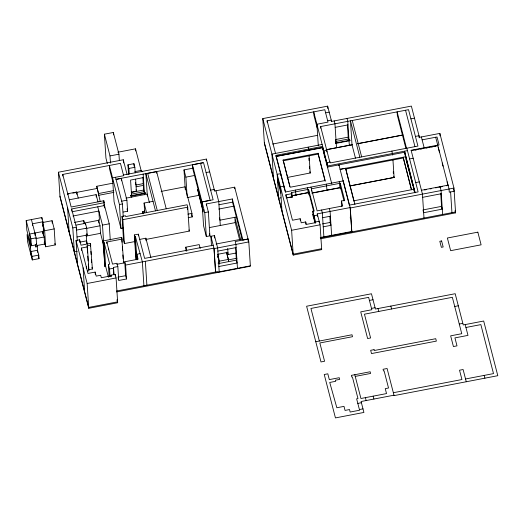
<?xml version="1.0" encoding="UTF-8"?>
<svg xmlns="http://www.w3.org/2000/svg" width="524" height="524" viewBox="0 0 524 524"><rect width="100%" height="100%" fill="white"/><g stroke="black" fill="none" stroke-linecap="round" stroke-linejoin="round"><path stroke-width="0.79" d="M136.286 259.76L134.792 236.645L135.388 236.527L142.371 261.862L143.917 285.77L146.897 285.207L145.351 261.293L213.943 248.121L215.613 272.513L250.361 265.838L248.815 241.924L234.673 187.173L214.617 191.024L206.371 159.08L123.461 175.009M107.341 163.534L105.94 158.104L104.394 134.19L113.341 132.474L118.948 154.207L119.361 160.58M285.488 191.987L343.272 180.885L350.268 207.995L351.814 231.903L350.156 207.57L317.262 213.89L320.085 224.816L321.69 249.614L293.224 255.077L264.384 143.399L262.779 118.607L327.644 106.143L331.587 121.417L411.366 106.09L419.429 137.327L439.859 133.404L453.974 188.07L455.579 212.862L320.583 238.8M267.214 122.406L267.109 120.815L324.815 109.732L328.011 122.105L316.902 124.24L318.291 145.757M117.867 152.222L135.533 148.829L141.362 171.42M325.614 112.811L329.19 112.123M110.466 163.095L110.001 155.923L118.948 154.207M111.232 276.698L111.134 275.152L115.162 274.38L116.079 277.943L117.684 302.741L88.759 308.295L60.018 197.017L58.413 172.219L123.278 159.761L127.037 174.322M327.67 120.775L331.247 120.088L331.351 121.686M62.847 176.025L62.742 174.433L120.448 163.344L123.644 175.717L112.536 177.852L114.081 201.766L120.972 228.444L123.212 228.019M320.734 128.157L320.636 126.566L408.537 109.68L417.936 146.078L330.48 162.879L330.264 162.034L326.832 162.695L326.989 165.086M128.57 174.394L127.954 164.831L133.921 163.685L134.851 167.307L135.218 172.887M335.177 127.358L348.001 124.895M129.251 174.034L128.891 168.453L134.851 167.307M272.67 144.041L317.544 135.336M134.884 171.61L141.591 170.32L141.991 171.846M410.901 118.85L414.484 118.169M116.04 179.287L202.939 162.768M116.079 179.457L121.299 178.448L126.913 200.181L127.62 211.198L123.153 212.056M147.342 196.042L145.901 173.726L156.637 171.662L166.226 208.788M202.238 205.369L192.642 168.211L192.419 164.759L203.535 162.656L213.124 199.782L202.015 201.91L203.561 225.824L206.325 236.534L209.901 235.846L208.356 211.932L206.299 203.967L232.322 198.969L242.926 240.051M335.406 139.6L348.231 137.137L348.977 140.032L349.724 139.895L349.849 140.694L335.53 143.445L335.412 142.639L336.159 142.502L335.563 140.203M100.254 201.629L96.724 186.282L112.784 183.197M185.273 189.57L184.003 169.9L193.48 168.08M335.877 141.415L348.696 138.952M322.122 144.46L271.949 154.102L273.495 178.009M67.734 193.749L76.681 192.026L78.24 198.065M67.262 194.181L68.86 193.873M72.862 193.107L96.868 188.496M349.816 140.255L335.504 143.006L335.53 143.445M276.128 156.938L276.024 155.346L322.62 146.393L322.817 149.405M322.457 147.755L276.096 156.407L322.692 147.454L327.742 167.012L405.124 152.15M143.458 183.583L135.998 185.018L135.408 182.725M206.089 172.553L209.672 171.865M326.157 149.707L352.547 144.637M357.316 143.727L402.891 134.969M113.865 192.387L98.709 195.295L98.591 193.526L113.747 190.612M326.183 149.792L352.554 144.729M357.348 143.805L402.897 135.054M187.094 196.028L185.869 177.145L194.561 175.475M136.116 186.786L143.569 185.358M69.292 199.782L96.115 194.633L97.988 201.878M283.124 159.997L318.094 153.283L325.129 180.525L290.158 187.245L283.124 159.997L289.811 186.485M283.176 160.796L318.147 154.076L318.094 153.283M415.44 136.417L419.017 135.729L419.154 137.858M131.183 192.216L136.397 191.214L135.624 179.26M131.662 192.347L143.681 190.042L142.856 177.289M144.1 191.673L131.282 194.135L131.563 195.223L130.817 195.367L130.935 196.173L145.253 193.422L145.128 192.616L144.382 192.76L143.681 190.042M104.656 207.949L103.818 200.758L71.159 207.026L62.742 174.433M130.935 196.173L130.908 195.727L145.22 192.976L145.128 192.616M130.843 195.812L131.59 195.668L131.694 197.26M144.414 193.205L145.253 193.422M422.115 139.849L437.029 136.987L439.073 144.893L411.111 150.264L422.442 194.129L423.988 218.036M126.029 198.164L147.218 194.09L149.438 202.677M161.15 191.417L185.096 186.819L191.954 213.379L192.184 216.923L188.188 217.689M71.762 210.556L71.657 208.958L104.315 202.683M121.692 201.183L126.913 200.181M30.294 243.588L26.816 230.128L26.2 220.565L41.835 217.558L42.929 221.783L43.544 231.346L29.678 234.025L31.04 255.103M71.84 211.794L104.499 205.519L109.221 223.814L110.269 240.025M120.972 228.444L119.426 204.537L122.406 203.96L115.516 177.282M327.775 167.549L327.677 165.951L407.449 150.624M411.13 150.578L437.769 145.77M415.067 150.133L416.632 149.831M420.549 149.078L422.115 148.777M426.025 148.03L429.942 147.277M431.507 146.975L435.418 146.222M42.929 221.783L32.508 223.787L32.612 225.379M72.934 216.019L98.859 211.041L99.449 220.159L83.735 223.178M210.628 190.12L214.205 189.433L214.296 190.847M42.536 222.536L52.079 220.702L54.195 228.909L55.236 244.937L45.693 246.771L44.344 241.551M144.703 212.613L144.087 203.043L153.028 201.327M287.132 177.505L310.228 172.979M187.192 197.6L199.048 195.328M354.918 204.38L345.591 168.276L340.076 169.337L405.687 156.728L405.74 157.528L404.829 154.004M345.729 169.056L403.342 157.986M74.428 222.425L83.788 220.63L84.587 223.722M409.591 158.923L413.167 158.235M142.875 213.314L142.764 211.539L144.997 211.113M45.693 246.771L44.651 230.743L54.195 228.909M76.098 225.104L85.458 223.309L86.709 228.137L87.154 235.047L77.015 236.992M134.792 241.571L124.404 243.562L123.566 240.306L122.02 216.392L125.446 215.737L125.668 216.582L187.101 204.779L187.723 207.19L189.269 231.104L146.006 239.416M77.211 251.297L74.349 251.847L72.803 227.94L76.386 227.252L71.657 208.958M124.404 243.562L122.858 219.654L187.723 207.19M36.143 237.85L36.588 244.76L31.368 245.763L30.923 238.852L36.143 237.85L31.42 219.556M86.709 228.137L76.57 230.082L76.209 228.706M103.542 241.315L102.488 225.104L109.221 223.814M85.903 228.51L100.045 225.798L98.643 220.362M35.959 238.558L44.14 236.986L42.739 231.549L42.896 233.914M218.953 204.76L232.525 202.153L232.322 198.969M291.803 195.865L291.593 192.59L308.577 189.328L314.158 210.936L312.815 211.198L313.175 216.772M341.786 206.587L341.425 201.013L344.7 200.378L340.279 183.236L311.407 188.784L311.564 191.175M286.012 196.415L285.908 194.823L291.875 193.677L291.593 192.59M187.965 214.146L191.954 213.379M218.77 209.056L234.045 206.122M280.864 197.823L278.716 198.236L277.17 174.322L280.746 173.634L280.851 175.232M206.325 236.534L204.779 212.62L208.356 211.932M292.51 195.727L308.787 192.603M37.165 245.494L44.599 244.066L44.14 236.986M86.395 236.042L100.536 233.324L100.045 225.798M286.111 197.921L292.071 196.775L291.789 195.688L308.774 192.426L313.758 211.722M311.682 193.035L340.554 187.487L343.986 200.915M287.611 197.81L292.084 196.952M312.494 193.055L340.561 187.664M350.039 185.863L394.087 177.4M350.045 185.948L394.087 177.492L392.948 159.866M35.756 246.83L37.289 246.725L36.47 243.562M77.591 264.404L76.046 240.496L79.628 239.809L81.017 245.206L90.416 243.398L92.394 269.002L88.667 269.716M79.576 242.193L86.591 240.844L87.482 244.289M104.924 266.592L103.379 242.684L104.119 242.54L105.665 266.447L104.924 266.592L102.94 240.994L121.725 237.385L123.71 262.983L116.8 264.312M135.873 258.876L134.327 234.962L138.356 234.189L144.604 258.398L213.196 245.219M236.835 216.929L219.956 220.172L219.353 217.853M415.702 182.588L419.279 181.9M32.056 256.387L38.769 255.096L37.518 250.269L30.811 251.559L32.056 256.387L32.285 259.93L38.999 258.64L38.769 255.096M87.587 252.981L87.122 245.808L90.849 245.088M106.909 243.621L106.804 242.023L122.164 239.075M81.593 250.426L81.436 248.035L87.403 246.889L87.122 245.808M139.921 239.357L145.888 238.21L150.899 257.612M209.404 227.58L235.571 222.549M353.988 200.777L414.084 189.23L414.137 190.029M421.44 190.264L448.059 185.149M424.591 189.97L426.156 189.675M430.073 188.922L431.638 188.62M435.555 187.867L437.121 187.566M438.686 187.264L442.597 186.511M446.514 185.765L448.079 185.463M349.521 205.094L418.113 191.915L406.827 148.213M350.268 207.995L453.974 188.07M317.577 215.095L314 215.783L314.308 220.565M312.815 211.198L315.762 222.602L306.337 224.41L305.702 221.934L301.228 222.798L300.18 218.75L292.471 220.231L285.908 194.823M211.506 245.848L210.89 236.285L214.467 235.597L217.65 247.911L219.196 271.825M422.645 197.319L441.287 193.736M322.646 217.696L330.402 216.209M137.177 259.832L136.816 254.251L140.098 253.623M315.586 221.94L319.168 221.252L319.26 222.7M186.066 251.114L185.81 247.177L199.231 244.597L200.22 248.442M109.136 276.364L108.363 264.41L109.699 264.148L104.119 242.54M216.026 244.014L242.645 238.964M106.804 242.023L112.509 264.116L116.983 263.258L117.841 266.572L118.738 280.478L126.494 278.984L125.636 275.67L124.738 261.771L138.094 259.203L136.816 254.251M322.489 223.918L330.238 222.431L330.991 225.327L323.236 226.82M293.224 255.077L291.619 230.285L320.085 224.816M242.913 240.005L248.062 239.016L248.225 241.453M248.075 239.062L235.171 241.538L235.911 244.407L237.457 268.314M87.456 271.091L88.949 270.803L87.403 246.889M113.832 274.602L113.367 267.43L117.841 266.572M126.494 278.984L125.596 265.085L145.351 261.293M215.613 272.513L214.067 248.599L248.815 241.924M110.047 276.718L109.542 268.995L113.57 268.223L113.367 267.43M111.134 275.152L111.304 275.821L101.315 277.74L100.673 275.264L96.206 276.122L95.158 272.08L87.999 273.449L81.436 248.035M422.927 209.947L441.562 206.364L442.282 209.142L423.641 212.724L423.104 210.641M217.853 251.101L236.121 247.59M217.512 254.35L227.947 252.339M227.547 252.444L228.091 254.553L235.78 253.079M320.262 237.523L351.709 231.477M320.524 237.916L455.52 211.978L455.114 210.393M117.88 277.163L125.636 275.67M88.759 308.295L87.154 283.497L116.079 277.943M219.654 264.155L219.458 261.142L228.405 259.426L226.532 252.182M236.894 258.247L228.431 259.871L226.551 252.581M218.108 263.644L236.376 260.133L235.59 247.97M218.849 266.513L237.117 263.002L236.37 260.101M321.631 248.723L293.165 254.192L264.325 142.515M116.479 291.043L217.401 271.655M116.57 291.92L250.289 266.231L250.23 265.347M369.433 300.435L373.016 299.748M371.49 308.4L375.073 307.712M454.727 306.474L458.304 305.793M315.769 341.727L352.004 334.764L352.508 336.696L319.85 342.971L324.572 361.259L320.996 361.946L306.606 306.232L371.47 293.767L375.413 309.042L455.186 293.715L463.249 324.952L483.685 321.029L497.8 375.695L394.094 395.613L387.092 368.51L383.07 369.282L383.502 370.979L384.099 370.861L388.526 388.002L385.245 388.638L386.522 393.583L360.938 398.502L354.794 374.719M459.266 324.042L462.836 323.36M465.941 327.474L480.855 324.611L493.503 373.605L465.548 378.976M355.233 376.409L370.592 373.455L370.154 371.765L351.368 375.374L351.801 377.064L352.397 376.953L357.977 398.561L356.634 398.823L359.582 410.226L350.163 412.034L349.521 409.558L345.047 410.423L344.006 406.375L336.847 407.751L329.734 382.448L335.694 381.302L335.412 380.214L339.663 379.396L339.231 377.706L329.314 379.612L327.814 373.815L324.238 374.503L335.445 417.91L363.911 412.44L361.088 401.515L393.983 395.194M393.347 392.718L461.939 379.54L459.528 370.213L463.105 369.525L466.262 381.754M357.82 403.408L361.403 402.72M359.412 409.558L362.988 408.877M202.015 201.91L210.137 200.378L200.535 163.2M134.327 234.962L134.792 236.645M453.568 188.882L454.184 191.26L449.264 192.203L449.055 189.013L435.686 137.242M455.173 211.283L455.579 212.862M438.175 147.342L439.387 152.045M442.223 163.03L443.035 166.167M447.083 181.848L447.896 184.985M440.081 186.682L441.077 190.546L442.623 214.46M484.183 375.394L484.903 378.171M421.368 136.954L424.158 147.761M465.194 324.579L467.984 335.386L454.937 337.888L456.994 345.86L453.417 346.547L450.647 335.838L461.755 333.703L452.356 297.305L364.455 314.19L370.599 337.973L367.619 338.543L360.728 311.865L371.837 309.73L368.641 297.357L310.935 308.44L319.352 341.039M405.55 110.25L414.956 146.648M406.526 148.272L397.126 111.867L397.349 115.319L405.936 148.561M415.132 192.491L404.469 151.2L415.015 192.832M405.943 158.32L414.661 192.066M405.923 158.896L409.165 171.453M409.572 173.018L412.814 185.575M413.22 187.147L414.432 191.856M411.55 189.721L403.153 157.22L411.392 189.721M391.913 151.076L392.64 155.084M393.773 176.195L394.087 177.492M352.246 120.494L361.645 156.892M359.857 157.233L350.458 120.834L352.004 144.742L355.475 158.196M347.026 118.45L347.772 121.352L349.318 145.259M349.849 140.694L349.724 139.895M390.845 306.075L391.592 308.977M334.201 120.913L334.947 123.815L336.493 147.722M353.942 201.196L345.591 168.276M378.02 308.538L378.773 311.439M349.39 205.375L338.923 164.87L338.976 165.663M339.244 181.658L339.991 188.136M341.425 201.013L342.703 205.958L317.112 210.877L310.974 187.094M320.636 126.566L329.819 162.126M327.677 165.951L313.706 111.861L313.935 115.404L317.131 127.784M322.391 147.513L331.797 183.931M324.133 154.842L324.742 157.2M326.328 184.14L327.074 190.612M318.147 154.076L325.181 181.324M329.341 208.526L330.087 211.427L331.633 235.335M373.167 396.151L373.913 399.052M308.184 147.139L308.787 150.663M321.585 210.019L322.339 212.914L323.884 236.822M309.894 171.695L310.234 173.071L309.094 155.445M365.411 397.644L366.158 400.539M307.542 187.749L308.236 193.428M313.011 214.296L315.173 222.661M313.024 214.473L315.225 223.263M295.405 190.081L296.086 195.537M267.109 120.815L275.526 153.414M276.024 155.346L285.652 192.203M276.364 157.442L285.148 191.47M262.779 118.607L291.619 230.285M277.347 177.066L280.589 189.623M277.576 180.61L280.818 193.166M232.525 202.153L242.075 239.127M240.66 239.743L234.863 217.309L235.211 222.621L239.671 239.907M215.96 190.769L218.75 201.576L220.296 225.484M217.774 254.625L219.458 261.142M218.259 262.151L218.639 263.605M192.419 164.759L204.779 212.62M210.89 236.285L214.067 248.599M209.345 233.671L209.901 235.846M202.984 210.157L197.6 189.328L203.096 211.925M184.003 169.9L185.869 177.145M191.574 214.578L192.184 216.923M188.961 229.892L189.269 231.104M185.81 247.177L186.799 251.016M147.689 173.379L157.279 210.504M145.901 173.726L155.49 210.851M143.163 174.04L144.513 194.797M143.393 177.584L130.581 180.079L131.563 195.223M144.087 203.043L146.543 212.567M142.764 211.539L143.34 213.772M136.024 189.767L136.397 191.214M127.954 164.831L128.891 168.453M130.817 195.367L130.908 195.727M127.024 208.873L127.62 211.198M104.394 134.19L110.001 155.923M119.426 204.537L109.339 165.479L109.568 169.023L112.765 181.396M122.02 216.392L122.858 219.654M124.738 261.771L125.596 265.085M123.422 261.856L123.71 262.983M96.724 186.282L98.591 193.526M118.228 278.486L118.568 279.816M97.765 206.816L102.488 225.104M102.94 240.994L103.379 242.684M100.313 232.459L103.457 244.656M108.363 264.41L109.542 268.995M117.049 299.604L117.625 301.85L88.7 307.411L59.965 196.133M117.101 300.488L117.487 301.988M105.665 266.447L108.455 277.255M86.794 233.665L87.154 235.047M91.962 267.312L92.394 269.002M58.413 172.219L72.803 227.94M76.046 240.496L87.154 283.497M54.85 243.444L55.236 244.937M42.726 223.283L44.651 230.743M43.184 229.938L43.544 231.346M44.199 242.514L44.599 244.066M38.462 256.57L38.999 258.64M26.2 220.565L30.923 238.852M30.123 240.929L31.368 245.763M32.285 259.93L27.562 241.636L27.104 234.556L30.536 247.832L30.248 243.405M450.601 191.948L451.943 212.665M439.859 133.404L440.016 135.795M440.723 193.349L441.712 208.644M404.6 152.504L404.652 153.303M393.255 171.8L393.36 173.392M347.438 124.83L348.375 139.377M350.294 217.047L350.399 218.646M343.272 180.885L343.371 182.483M340.279 183.236L340.639 188.817M335.412 142.639L335.439 143.085M327.644 106.143L327.801 108.534M326.878 151.94L326.773 150.349L323.793 150.919L323.95 153.309M329.858 216.497L330.421 225.268M317.262 213.89L317.42 216.281M308.905 158.3L309.062 160.691M309.422 166.265L309.573 168.656M308.577 189.328L308.937 194.908M305.702 221.934L305.852 224.324M300.18 218.75L300.285 220.342M291.875 193.677L292.13 197.659M284.08 187.566L283.995 186.19L280.412 186.878L281.958 210.792M234.673 187.173L234.778 188.764M227.698 248.5L228.091 254.553M228.405 259.426L228.549 261.686M217.735 256.157L217.833 257.664M214.467 235.597L214.624 237.988M206.371 159.08L206.469 160.672M206.299 203.967L206.404 205.559M202.926 209.273L203.057 211.336M187.31 207.963L187.409 209.561M156.637 171.662L156.742 173.254M145.888 238.21L146.045 240.64M135.533 148.829L135.67 150.958M133.921 163.685L134.072 166.075M138.356 234.189L138.454 235.787M135.388 236.527L136.882 259.642M123.278 159.761L123.487 162.944M121.299 178.448L121.45 180.813M122.406 203.96L123.232 216.713M121.725 237.385L122.04 242.167M122.347 246.948L122.55 250.138M122.858 254.919L123.12 258.902M113.341 132.474L113.492 134.865M115.162 274.38L115.267 275.978M113.57 268.223L113.983 274.602M108.416 248.265L108.52 249.863M103.818 200.758L103.922 202.349M104.021 203.941L104.178 206.332M98.604 219.785L98.813 223.028M96.115 194.633L96.272 197.024M95.158 272.08L95.316 274.471M90.416 243.398L90.619 246.588M90.927 251.369L91.137 254.559M91.445 259.341L91.648 262.531M87.79 256.164L88.104 260.952M88.307 264.135L88.615 268.917M85.458 223.309L85.556 224.842M86.198 234.765L86.768 243.581M83.788 220.63L83.892 222.228M86.27 266.749L86.375 268.347M83.1 267.79L84.646 291.704M76.681 192.026L76.832 194.391M79.628 239.809L79.727 241.4M76.386 227.252L77.257 240.798M67.583 207.714L69.129 231.628M52.079 220.702L52.236 223.106M42.693 224.94L42.791 226.538M43.106 231.353L43.361 235.355M41.835 217.558L41.94 219.15M37.289 246.725L37.656 252.391M34.898 233.023L35.049 235.414M35.612 244.616L35.802 247.014M477.842 232.158L447.378 238.014L450.647 250.675L481.111 244.826L477.842 232.158M441.601 240.942L439.806 241.289L441.365 247.328L443.16 246.981L441.601 240.942M374.084 349.659L370.658 350.314L371.496 353.576L436.361 341.117L435.739 338.701L374.306 350.504L374.084 349.659"/></g></svg>
